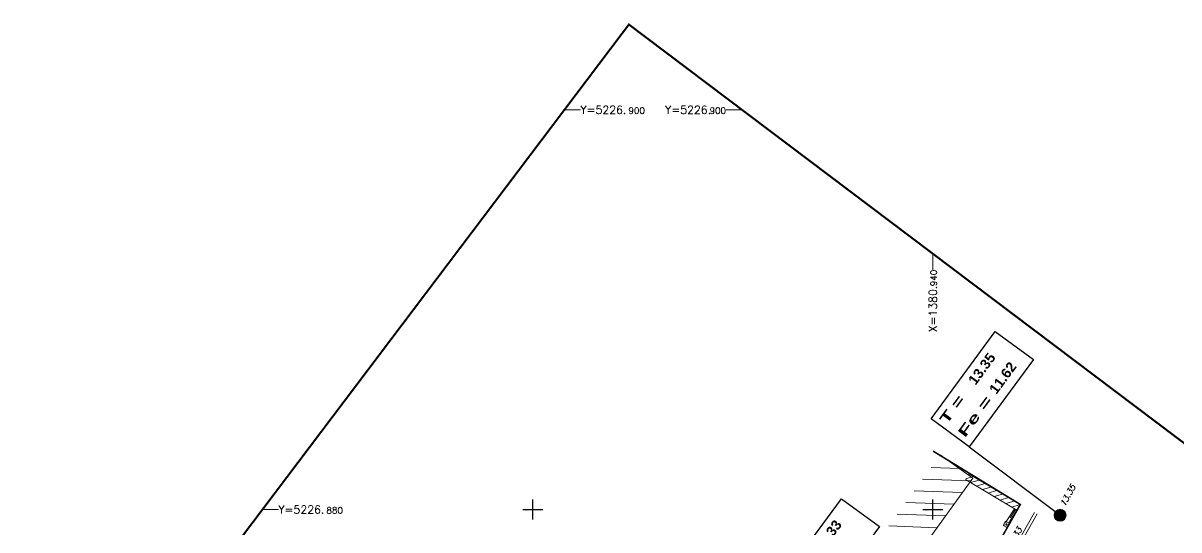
# Model space of a CAD drawing. Header units: metres. Extents: x 1380671 to 1381006, y 5226540 to 5226904.
# Drawn here: x 1380894.5 to 1380952.3, y 5226879 to 5226904.3 of the extents above; entities that cross this region are included whole.
import ezdxf
from ezdxf.enums import TextEntityAlignment as Align

# ---------------------------------------------------------------- set-up
doc = ezdxf.new("R2010")
doc.units = ezdxf.units.M
doc.header["$LTSCALE"] = 2
doc.linetypes.add('INTERROMPU2', pattern=[0.375, 0.25, -0.125])
for name, color, linetype, lineweight in [('ASSEU_P_AFFRON', 32, 'Continuous', 0), ('ASSEU_P_TEXRRA', 32, 'Continuous', 0), ('CAD_F_PARCELLE', 253, 'Continuous', 0), ('FDP_F_BATI', 7, 'Continuous', 9), ('FDP_L_BATI', 7, 'Continuous', 0), ('FDP_L_MURBAHUT', 7, 'Continuous', 0), ('FDP_L_MURPLEIN', 7, 'Continuous', 0), ('FDP_P_SEUILVEH', 7, 'Continuous', 0), ('MEP_F_CADRE', 7, 'Continuous', 0), ('MEP_F_TEXCARRO', 7, 'Continuous', 0), ('TOPOALT', 7, 'Continuous', 0), ('TOPOJIS', 7, 'Continuous', 0), ('VOIE_L_BORDURE', 252, 'Continuous', 0)]:
    doc.layers.add(name, color=color, linetype=linetype, lineweight=lineweight)
for name, color, linetype in [('ASSEU_TEXRCA', 32, 'Continuous'), ('ASSEU_TEXRP', 32, 'Continuous'), ('MEP_F_CARRO', 7, 'Continuous')]:
    doc.layers.add(name, color=color, linetype=linetype)
doc.layers.get('0').freeze()
doc.styles.add('ARIAL', font='arialbd.ttf')
doc.styles.add('Romans 1.5', font='Romans.shx', dxfattribs={"height": 0.3})
doc.styles.get("Standard").update_dxf_attribs({"font": 'txt.shx'})

# ---------------------------------------------------------------- blocks, each defined once
blk = doc.blocks.new('TCPOINT')
at = {"color": 0}
blk.add_point((0, 0), dxfattribs=at)
at = {"layer": 'TOPOALT', "style": 'Romans 1.5'}
blk.add_attdef('ALT', text='', height=0.3, dxfattribs=at).set_placement((0.1, -0.1), align=Align.TOP_LEFT)
blk = doc.blocks.new('u014')
at = {"color": 0}
blk.add_line((0, 0), (0, 0), dxfattribs=at)
blk.add_circle((0, 0), 0.3, dxfattribs=at)
blk = doc.blocks.new('point')
blk.add_point((0, 0))
blk = doc.blocks.new('ftc002')
h = blk.add_hatch(color=256)
edge = h.paths.add_edge_path()
edge.add_arc((0, 0), 0.3, 0, 360)
at = {"color": 0}
blk.add_line((0, 0), (0, 0), dxfattribs=at)
blk.add_circle((0, 0), 0.3, dxfattribs=at)
blk.add_blockref('point', (0, 0))

msp = doc.modelspace()

# ---------------------------------------------------------------- hatches: boundary and pattern name
at = {"layer": 'FDP_F_BATI'}
h = msp.add_hatch(dxfattribs=at)
h.set_pattern_fill('_U', color=256, scale=0.6, angle=-2.00417, style=0, pattern_type=0)
h.set_pattern_definition([(357.995834542, (0, 0), (0.02098329197, 0.59963297229), [])])
h.paths.add_polyline_path([(1380941.991, 5226881.578), (1380940.368, 5226882.747), (1380923.981, 5226859.971), (1380925.605, 5226858.802), (1380930.364, 5226865.418), (1380935.915, 5226873.135)])
at = {"layer": 'FDP_L_BATI'}
h = msp.add_hatch(dxfattribs=at)
h.set_pattern_fill('_U', color=256, scale=0.6, angle=99.25916, style=0, pattern_type=0)
h.set_pattern_definition([(99.259162638, (0, 0), (-0.592182388966, -0.09654024134), [])])
h.paths.add_polyline_path([(1380934.771, 5226871.477), (1380935.939, 5226873.1), (1380942.015, 5226881.543)])
at = {"layer": 'FDP_L_MURPLEIN'}
h = msp.add_hatch(dxfattribs=at)
h.set_pattern_fill('ANSI31', color=256, scale=0.08, angle=360.00003, style=0)
h.set_pattern_definition([(17.18705, (1381078.68085, 5226815.98127), (-0.075055, 0.24265768), [])])
edge = h.paths.add_edge_path()
edge.add_line((1380941.791, 5226881.786), (1380944.369, 5226880.252))
edge.add_line((1380944.369, 5226880.252), (1380944.202, 5226879.971))
edge.add_line((1380944.202, 5226879.971), (1380941.624, 5226881.505))

# ---------------------------------------------------------------- linework, layer by layer
at = {"layer": 'ASSEU_TEXRCA', "color": 32, "flags": 128}
for points in [[(1380945.022, 5226887.509), (1380941.814, 5226883.14), (1380939.912, 5226884.537), (1380943.12, 5226888.905)], [(1380937.333, 5226879.149), (1380934.125, 5226874.78), (1380932.223, 5226876.177), (1380935.43, 5226880.546)]]:
    msp.add_lwpolyline(points, close=True, dxfattribs=at)
at = {"layer": 'ASSEU_TEXRCA', "flags": 128}
msp.add_lwpolyline([(1380941.814, 5226883.14), (1380946.36, 5226879.717)], dxfattribs=at)
at = {"layer": 'CAD_F_PARCELLE', "const_width": 0.08, "flags": 128}
msp.add_lwpolyline([(1380933.639, 5226862.986), (1380939.154, 5226871.011), (1380944.372, 5226880.256), (1380940.011, 5226882.927), (1380944.372, 5226880.257)], dxfattribs=at)
at = {"layer": 'FDP_L_BATI', "flags": 128}
for points in [[(1380940.368, 5226882.747), (1380941.991, 5226881.578)], [(1380934.747, 5226871.512), (1380935.915, 5226873.135), (1380941.991, 5226881.578)]]:
    msp.add_lwpolyline(points, dxfattribs=at)
at = {"layer": 'FDP_L_MURBAHUT'}
for p, q in [((1380943.632, 5226879.425), (1380943.508, 5226879.208)), ((1380943.508, 5226879.208), (1380943.849, 5226879.301)), ((1380943.726, 5226879.084), (1380943.508, 5226879.208)), ((1380943.632, 5226879.425), (1380943.849, 5226879.301)), ((1380943.726, 5226879.084), (1380943.632, 5226879.425)), ((1380943.849, 5226879.301), (1380943.726, 5226879.084))]:
    msp.add_line(p, q, dxfattribs=at)
msp.add_lwpolyline([(1380944.073, 5226880.047), (1380943.67, 5226879.411)], dxfattribs=at)
at = {"layer": 'FDP_L_MURBAHUT', "linetype": 'INTERROMPU2', "flags": 128}
msp.add_lwpolyline([(1380944.137, 5226880.009), (1380943.734, 5226879.371)], dxfattribs=at)
at = {"layer": 'FDP_L_MURBAHUT', "flags": 128}
msp.add_lwpolyline([(1380944.202, 5226879.971), (1380943.797, 5226879.331)], dxfattribs=at)
at = {"layer": 'FDP_L_MURPLEIN', "flags": 128}
msp.add_lwpolyline([(1380941.791, 5226881.786), (1380944.369, 5226880.252), (1380944.202, 5226879.971), (1380941.624, 5226881.505)], dxfattribs=at)
at = {"layer": 'FDP_P_SEUILVEH', "flags": 128}
msp.add_lwpolyline([(1380942.496, 5226876.92), (1380943.726, 5226879.084)], dxfattribs=at)
at = {"layer": 'MEP_F_CADRE', "const_width": 0.1}
msp.add_lwpolyline([(1380776.366, 5226539.855), (1381005.466, 5226843.39), (1380924.806, 5226904.269), (1380671.007, 5226568.009), (1380705.053, 5226542.312), (1380729.753, 5226575.037)], close=True, dxfattribs=at)
at = {"layer": 'MEP_F_CARRO'}
for p, q in [((1380920, 5226879.5), (1380920, 5226880.5)), ((1380940, 5226879.5), (1380940, 5226880.5)), ((1380919.5, 5226880), (1380920.5, 5226880)), ((1380939.5, 5226880), (1380940.5, 5226880))]:
    msp.add_line(p, q, dxfattribs=at)
at = {"layer": 'MEP_F_TEXCARRO'}
for p, q in [((1380921.584, 5226900), (1380922.384, 5226900)), ((1380930.463, 5226900), (1380929.663, 5226900)), ((1380940, 5226892.802), (1380940, 5226892.002)), ((1380906.489, 5226880), (1380907.289, 5226880))]:
    msp.add_line(p, q, dxfattribs=at)
at = {"layer": 'VOIE_L_BORDURE', "flags": 128}
for points in [[(1380874.785, 5226785.581), (1380881.504, 5226794.004), (1380891.313, 5226806.369), (1380897.069, 5226813.701), (1380898.62, 5226815.72), (1380900.057, 5226817.56), (1380907.781, 5226827.46), (1380916.747, 5226838.922), (1380916.747, 5226838.922), (1380917.557, 5226839.937), (1380925.91, 5226850.652), (1380929.106, 5226854.886), (1380932.517, 5226859.893), (1380939.312, 5226869.874), (1380940.115, 5226871.123), (1380942.613, 5226875.5), (1380945.075, 5226879.857)], [(1380881.621, 5226793.911), (1380881.621, 5226793.911), (1380891.431, 5226806.276), (1380897.188, 5226813.609), (1380898.738, 5226815.629), (1380900.175, 5226817.467), (1380907.9, 5226827.368), (1380916.865, 5226838.83), (1380916.865, 5226838.83), (1380917.675, 5226839.845), (1380926.029, 5226850.561), (1380929.228, 5226854.799), (1380932.641, 5226859.808), (1380939.437, 5226869.791), (1380940.243, 5226871.045), (1380940.243, 5226871.045), (1380940.243, 5226871.045), (1380942.743, 5226875.426), (1380945.206, 5226879.783)]]:
    msp.add_lwpolyline(points, dxfattribs=at)

# ---------------------------------------------------------------- block references
at = {"layer": 'ASSEU_P_AFFRON', "rotation": 359.5558513015063}
msp.add_blockref('ftc002', (1380946.36, 5226879.717), dxfattribs=at)
at = {"layer": 'ASSEU_P_AFFRON', "yscale": -0.9999999999999998, "rotation": 3.07560532595e-05}
msp.add_blockref('u014', (1380946.36, 5226879.717), dxfattribs=at)
at = {"layer": 'TOPOJIS'}
msp.add_blockref('TCPOINT', (1380941.991, 5226881.578), dxfattribs=at)
ref = msp.add_blockref('TCPOINT', (1380946.36, 5226879.717), dxfattribs=dict(at, rotation=61.12613803170621))
ref.add_attrib('ALT', '13.35', (1380946.591, 5226880.119), dxfattribs={"layer": 'TOPOALT', "height": 0.3, "rotation": 61.12614, "oblique": 18})
ref = msp.add_blockref('TCPOINT', (1380943.953, 5226877.783), dxfattribs=at)
ref.add_attrib('ALT', '13.33', dxfattribs={"layer": 'TOPOALT', "height": 0.3, "rotation": 61.58454, "style": 'Romans 1.5', "oblique": 18}).set_placement((1380943.657, 5226878.123), align=Align.TOP_LEFT)

# ---------------------------------------------------------------- texts
at = {"layer": 'ASSEU_P_TEXRRA', "style": 'ARIAL'}
for s, p in [(' 13.35', (1380943.169, 5226887.604)), ('13.33', (1380935.48, 5226879.244))]:
    msp.add_text(s, height=0.5, rotation=53.71416, dxfattribs=at).set_placement(p, align=Align.RIGHT)
at = {"layer": 'ASSEU_P_TEXRRA', "style": 'ARIAL', "width": 1.516535}
msp.add_text('T =', height=0.5, rotation=53.71416, dxfattribs=at).set_placement((1380940.701, 5226884.243), (1380941.624, 5226885.5), align=Align.FIT)
at = {"layer": 'ASSEU_TEXRP', "style": 'ARIAL'}
msp.add_text('  11.62', height=0.5, rotation=53.71416, dxfattribs=at).set_placement((1380942.948, 5226885.427, -6.97))
at = {"layer": 'ASSEU_TEXRP', "style": 'ARIAL', "width": 1.651217}
msp.add_text('Fe =', height=0.5, rotation=53.71416, dxfattribs=at).set_placement((1380941.612, 5226883.574), (1380942.997, 5226885.46), align=Align.FIT)
at = {"layer": 'MEP_F_TEXCARRO'}
for s, height, p in [('Y=5226.', 0.4, (1380922.384, 5226899.8)), ('900', 0.32, (1380924.784, 5226899.8)), ('Y=5226.', 0.4, (1380907.289, 5226879.8)), ('880', 0.32, (1380909.689, 5226879.8))]:
    msp.add_text(s, height=height, dxfattribs=at).set_placement(p)
for s, height, p in [('Y=5226.', 0.4, (1380928.916, 5226899.8)), ('900', 0.32, (1380929.663, 5226899.8))]:
    msp.add_text(s, height=height, dxfattribs=at).set_placement(p, align=Align.RIGHT)
for s, height, p in [('940', 0.32, (1380940.2, 5226892.002)), ('X=1380.', 0.4, (1380940.2, 5226891.202))]:
    msp.add_text(s, height=height, rotation=90, dxfattribs=at).set_placement(p, align=Align.RIGHT)

doc.saveas('drawing.dxf')
